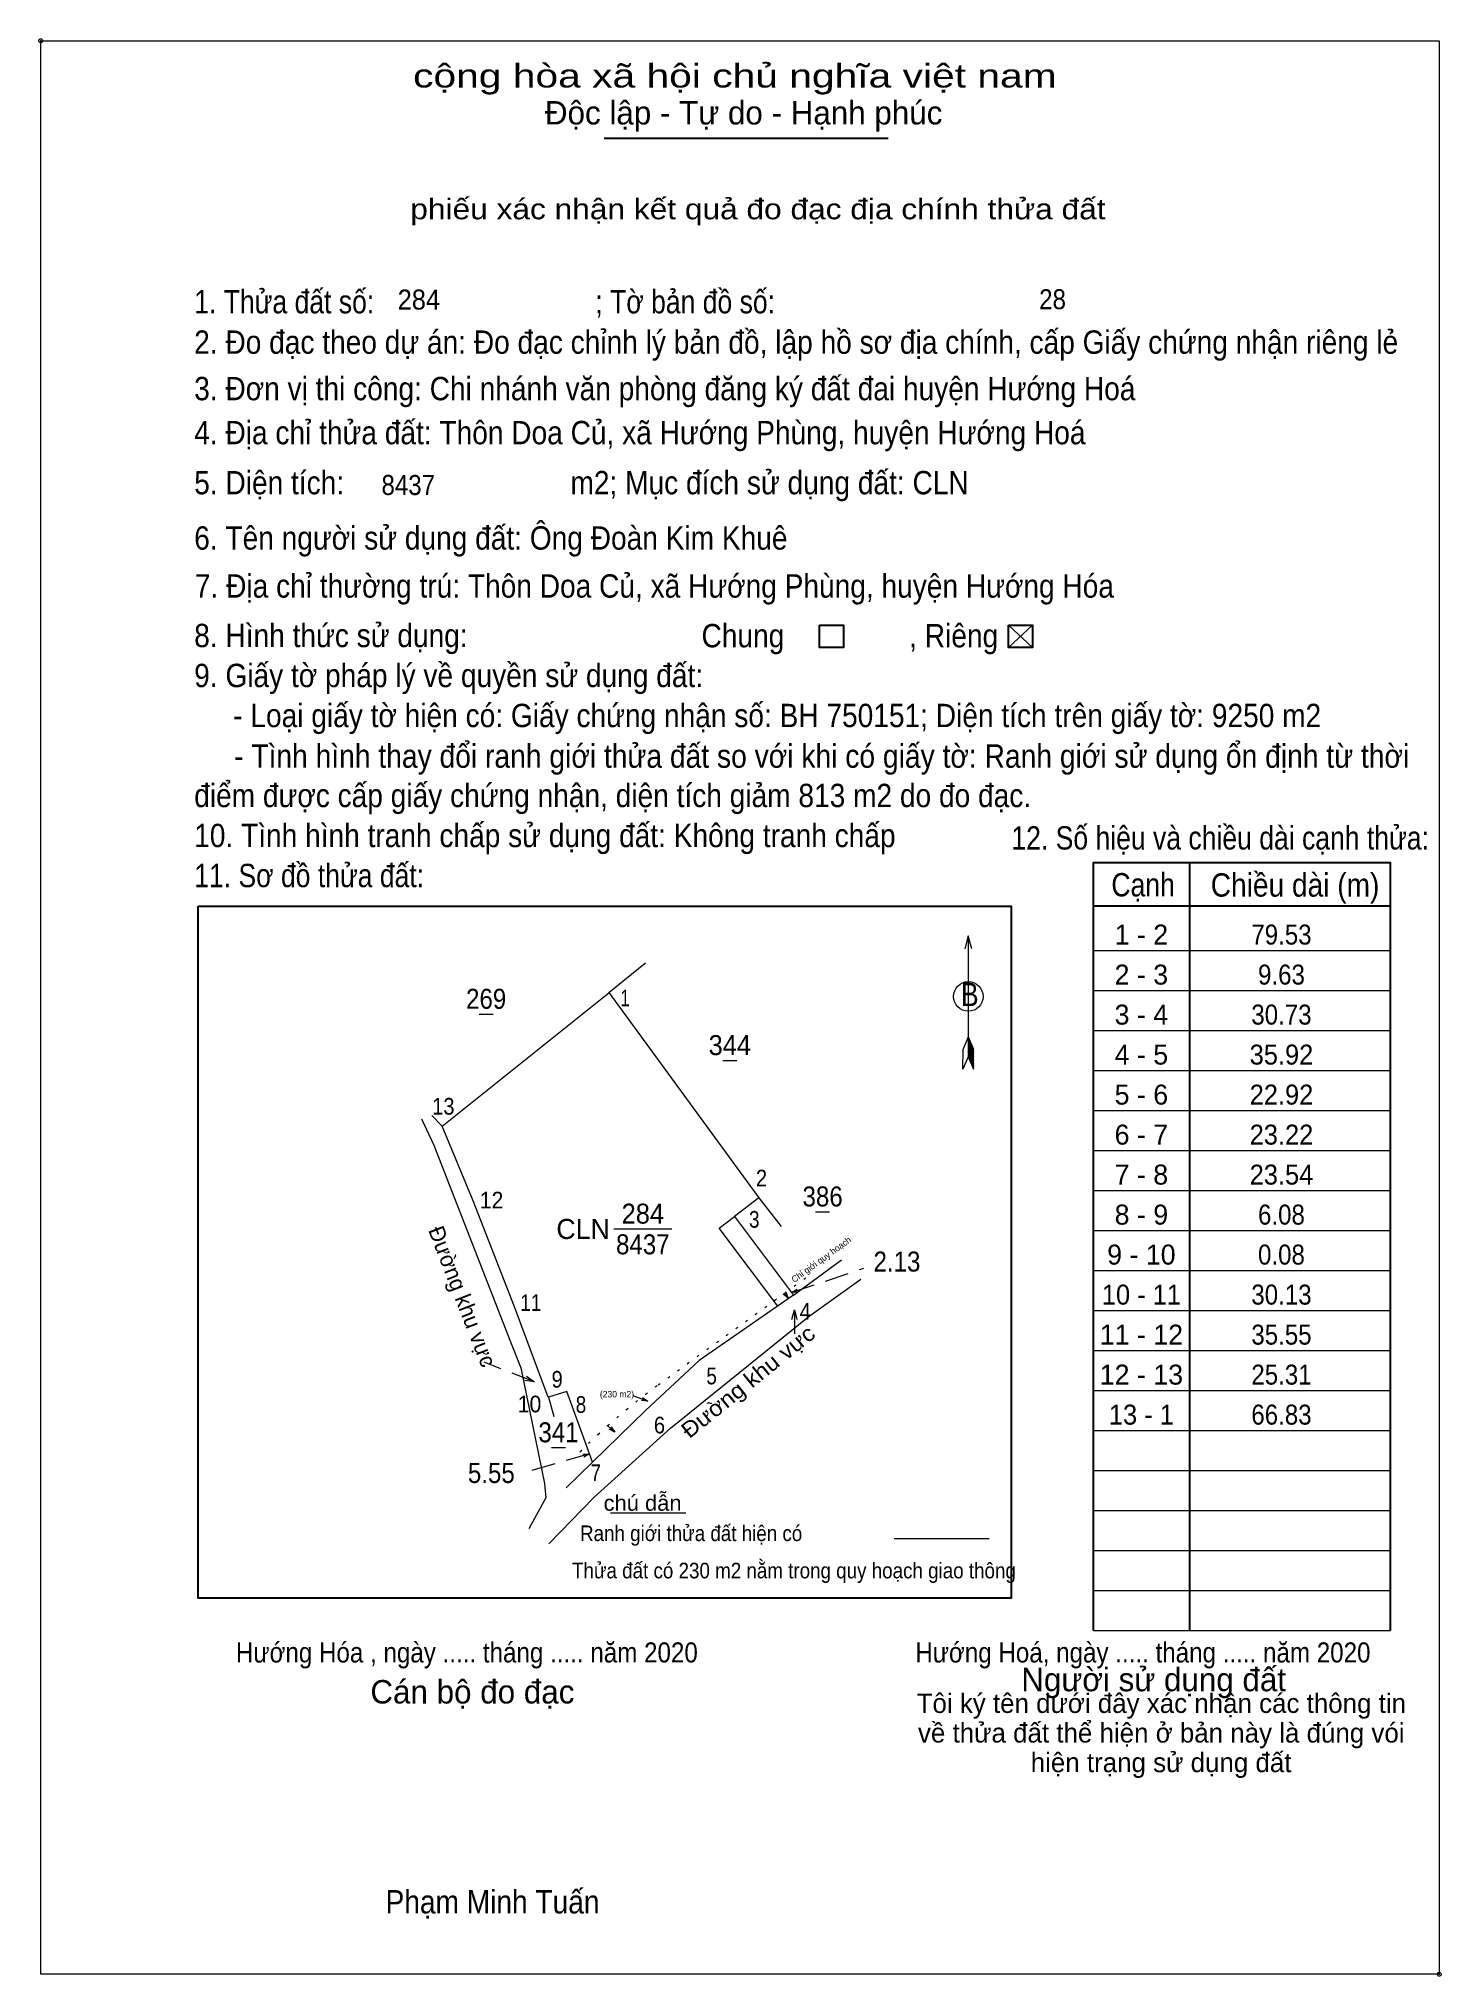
# Model space of a CAD drawing. Header units: metres. Extents: x 534210 to 534649, y 1850909 to 1851515.
import ezdxf
from ezdxf.enums import TextEntityAlignment as Align

# ---------------------------------------------------------------- set-up
doc = ezdxf.new("R2010")
doc.units = ezdxf.units.M
doc.header["$LTSCALE"] = 2.5
doc.header["$PDMODE"] = 32
doc.header["$PDSIZE"] = 1.25
doc.linetypes.add('DOTTED', pattern=[1.5, 0.3, -1.2])
doc.linetypes.add('MEDIUM_DASHED', pattern=[4.5, 3, -1.5])
for name, color, linetype, lineweight in [('1', 7, 'Continuous', 13), ('10', 7, 'Continuous', 13), ('17', 7, 'Continuous', 13), ('2', 7, 'Continuous', 13), ('27', 7, 'Continuous', 13), ('29', 7, 'DOTTED', 13), ('50', 7, 'Continuous', 25), ('54', 7, 'MEDIUM_DASHED', 13), ('6', 7, 'Continuous', 13), ('9', 7, 'Continuous', 13)]:
    doc.layers.add(name, color=color, linetype=linetype, lineweight=lineweight)
for name, color, linetype in [('13', 7, 'Continuous'), ('36', 7, 'Continuous'), ('48', 7, 'Continuous'), ('52', 7, 'Continuous')]:
    doc.layers.add(name, color=color, linetype=linetype)

msp = doc.modelspace()

# ---------------------------------------------------------------- linework, layer by layer
at = {"layer": '1'}
for p, q in [((534513.68, 1851331.54), (534521.19, 1851324.54)), ((534513.68, 1851324.54), (534521.19, 1851331.54)), ((534501.12, 1851234.26), (534501.12, 1851196.39)), ((534540.23, 1851229.7), (534633.06, 1851229.7)), ((534540.23, 1851217.18), (534633.06, 1851217.18)), ((534501.12, 1851202.65), (534499.53, 1851198.79)), ((534501.12, 1851202.65), (534502.72, 1851198.79)), ((534501.12, 1851202.11), (534502.72, 1851198.23)), ((534540.23, 1851204.67), (534633.06, 1851204.67)), ((534501.12, 1851201.57), (534502.72, 1851197.69)), ((534501.12, 1851201.03), (534502.75, 1851197.12)), ((534501.12, 1851200.46), (534502.75, 1851196.56)), ((534501.12, 1851199.92), (534502.75, 1851196)), ((534501.12, 1851199.38), (534502.75, 1851195.43)), ((534501.12, 1851198.83), (534502.77, 1851194.87)), ((534501.12, 1851198.29), (534502.77, 1851194.31)), ((534501.12, 1851197.75), (534502.77, 1851193.74)), ((534501.12, 1851197.21), (534502.79, 1851193.2)), ((534501.12, 1851196.39), (534502.79, 1851192.53)), ((534502.79, 1851192.53), (534502.72, 1851198.79)), ((534540.23, 1851192.15), (534633.06, 1851192.15)), ((534540.23, 1851179.63), (534633.06, 1851179.63)), ((534540.23, 1851167.12), (534633.06, 1851167.12)), ((534540.23, 1851154.6), (534633.06, 1851154.6)), ((534540.23, 1851142.08), (534633.06, 1851142.08)), ((534540.23, 1851129.57), (534633.06, 1851129.57)), ((534540.23, 1851117.05), (534633.06, 1851117.05)), ((534540.23, 1851104.54), (534633.06, 1851104.54)), ((534540.23, 1851092.02), (534633.06, 1851092.02)), ((534540.23, 1851079.5), (534633.06, 1851079.5)), ((534540.23, 1851066.99), (534633.06, 1851066.99)), ((534540.23, 1851054.47), (534633.06, 1851054.47)), ((534540.23, 1851041.95), (534633.06, 1851041.95)), ((534540.23, 1851029.44), (534633.06, 1851029.44)), ((534540.23, 1851016.92), (534633.06, 1851016.92))]:
    msp.add_line(p, q, dxfattribs=at)
at = {"layer": '1', "lineweight": 25}
for p, q in [((534570.27, 1851257.25), (534570.27, 1851016.92)), ((534540.23, 1851243.66), (534633.06, 1851243.66))]:
    msp.add_line(p, q, dxfattribs=at)
msp.add_lwpolyline([(534540.23, 1851016.92), (534540.23, 1851257.25), (534633.06, 1851257.25), (534633.06, 1851016.92)], dxfattribs=at)
msp.add_lwpolyline([(534260.27, 1851243.62), (534514.5, 1851243.62), (534514.5, 1851027.03), (534260.27, 1851027.03)], close=True, dxfattribs=at)
at = {"layer": '1'}
for points in [[(534502.2, 1851230.23), (534501.12, 1851234.26), (534500.03, 1851230.23)], [(534501.12, 1851196.39), (534499.45, 1851192.53), (534499.53, 1851198.79)]]:
    msp.add_lwpolyline(points, dxfattribs=at)
msp.add_circle((534501.121, 1851215.328), 4.62, dxfattribs=at)
for p in [(534211.02, 1851514.35), (534648.41, 1850909.39)]:
    msp.add_point(p, dxfattribs=at)
at = {"layer": '10'}
for p, q in [((534423.17, 1851142.83), (534427.97, 1851146.43)), ((534441.5, 1851118.46), (534423.17, 1851142.83)), ((534427.97, 1851146.43), (534445.16, 1851123.58)), ((534445.16, 1851123.58), (534446.44, 1851121.88)), ((534381.66, 1851074.79), (534375.57, 1851091.72))]:
    msp.add_line(p, q, dxfattribs=at)
at = {"layer": '10', "linetype": 'MEDIUM_DASHED'}
for p, q in [((534446.71, 1851117.28), (534446.71, 1851108.37)), ((534365.44, 1851094.79), (534349.75, 1851100.87))]:
    msp.add_line(p, q, dxfattribs=at)
at = {"layer": '10'}
for points in [[(534375.57, 1851091.72), (534369.77, 1851089.92), (534369.74, 1851090), (534359.19, 1851118.22), (534346.25, 1851151.33), (534336.55, 1851174.71), (534388.69, 1851216.51)], [(534388.69, 1851216.52), (534435.61, 1851152.3), (534427.97, 1851146.43)], [(534330.15, 1851176.99), (534333.98, 1851168.77), (534357.95, 1851107.23), (534361.17, 1851099.15), (534368.61, 1851062.98), (534368.98, 1851058.48), (534363.68, 1851048.73)], [(534369.96, 1851044.09), (534383.97, 1851058.58), (534408.01, 1851080.26), (534451.34, 1851115.25), (534467.49, 1851126.85)], [(534446.44, 1851121.88), (534416.9, 1851101.44), (534400.19, 1851085.75), (534383.54, 1851069.57), (534381.66, 1851074.79)]]:
    msp.add_lwpolyline(points, dxfattribs=at)
at = {"layer": '10', "linetype": 'MEDIUM_DASHED'}
for points in [[(534445.96, 1851114.28), (534446.71, 1851117.28), (534447.46, 1851114.28)], [(534362.91, 1851096.57), (534365.44, 1851094.79), (534362.37, 1851095.18)]]:
    msp.add_lwpolyline(points, dxfattribs=at)
at = {"layer": '17'}
msp.add_line((534389.2, 1851053.72), (534412.76, 1851053.72), dxfattribs=at)
at = {"layer": '2', "lineweight": 25}
msp.add_line((534387.23, 1851483.86), (534476.08, 1851483.86), dxfattribs=at)
at = {"layer": '2'}
msp.add_lwpolyline([(534211.01, 1851514.35), (534648.4, 1851514.35), (534648.4, 1850909.39), (534211.01, 1850909.39)], close=True, dxfattribs=at)
at = {"layer": '27'}
for p, q in [((534388.69, 1851216.52), (534400.18, 1851225.88)), ((534336.55, 1851174.71), (534333.3, 1851178.05)), ((534435.61, 1851152.3), (534442.59, 1851143.33)), ((534446.44, 1851121.88), (534461.43, 1851132.9)), ((534369.77, 1851089.92), (534371.49, 1851083.93)), ((534383.54, 1851069.57), (534375.37, 1851061.63))]:
    msp.add_line(p, q, dxfattribs=at)
at = {"layer": '29'}
msp.add_lwpolyline([(534379.66, 1851072.85), (534385.3, 1851078.31), (534388.31, 1851081.04), (534394.17, 1851086.08), (534400.21, 1851090.91), (534404.13, 1851093.8), (534452.02, 1851128.56)], dxfattribs=at)
at = {"layer": '50'}
for points in [[(534454.58, 1851331.54), (534462.09, 1851331.54), (534462.09, 1851324.54), (534454.58, 1851324.54)], [(534513.68, 1851331.54), (534521.19, 1851331.54), (534521.19, 1851324.54), (534513.68, 1851324.54)]]:
    msp.add_lwpolyline(points, close=True, dxfattribs=at)
at = {"layer": '54'}
for p, q in [((534445.82, 1851122.66), (534468.41, 1851130.28)), ((534444.83, 1851120.91), (534443.64, 1851122.52)), ((534400.94, 1851088.73), (534396.49, 1851090.23)), ((534390.58, 1851078.98), (534388.31, 1851081.04)), ((534382.6, 1851072.18), (534361.98, 1851066.29))]:
    msp.add_line(p, q, dxfattribs=at)
for points in [[(534447.87, 1851122.83), (534445.82, 1851122.66), (534447.55, 1851123.77)], [(534444.05, 1851122.82), (534444.83, 1851120.91), (534443.24, 1851122.22)], [(534399.2, 1851089.84), (534400.94, 1851088.73), (534398.88, 1851088.9)], [(534389.43, 1851080.69), (534390.58, 1851078.98), (534388.76, 1851079.95)], [(534380.54, 1851072.11), (534382.6, 1851072.18), (534380.82, 1851071.15)]]:
    msp.add_lwpolyline(points, dxfattribs=at)
at = {"layer": '6'}
msp.add_line((534477.95, 1851045.71), (534507.69, 1851045.71), dxfattribs=at)
at = {"layer": '9'}
for p, q in [((534348.15, 1851209.8), (534352.47, 1851209.8)), ((534424.39, 1851195.3), (534428.68, 1851195.3)), ((534453.38, 1851147.95), (534457.7, 1851147.95)), ((534390.26, 1851142.58), (534408.39, 1851142.58)), ((534370.79, 1851074.16), (534375.11, 1851074.16))]:
    msp.add_line(p, q, dxfattribs=at)

# ---------------------------------------------------------------- texts
at = {"layer": '1'}
for s, width, p in [('1. Thửa đất số:                              ; Tờ bản đồ số:', 0.85, (534259.01, 1851429.05)), ('2. Đo đạc theo dự án: Đo đạc chỉnh lý bản đồ, lập hồ sơ địa chính, cấp Giấy chứng nhận riêng lẻ ', 0.9, (534259.01, 1851416.41)), ('3. Đơn vị thi công: Chi nhánh văn phòng đăng ký đất đai huyện Hướng Hoá', 0.9, (534259.01, 1851401.87)), ('4. Địa chỉ thửa đất: Thôn Doa Củ, xã Hướng Phùng, huyện Hướng Hoá', 0.9, (534259.01, 1851388.09)), ('5. Diện tích:                             m2; Mục đích sử dụng đất: CLN', 0.9, (534259.01, 1851372.44)), ('6. Tên người sử dụng đất: Ông Đoàn Kim Khuê', 0.9, (534259.01, 1851355.13)), ('7. Địa chỉ thường trú: Thôn Doa Củ, xã Hướng Phùng, huyện Hướng Hóa', 0.9, (534259.22, 1851340.11)), ('Chung                , Riêng', 0.9, (534417.68, 1851324.56)), ('9. Giấy tờ pháp lý về quyền sử dụng đất:', 0.9, (534259.01, 1851312.11)), ('     - Loại giấy tờ hiện có: Giấy chứng nhận số: BH 750151; Diện tích trên giấy tờ: 9250 m2', 0.9, (534259.01, 1851299.59)), ('điểm được cấp giấy chứng nhận, diện tích giảm 813 m2 do đo đạc.', 0.9, (534259.01, 1851274.56)), ('10. Tình hình tranh chấp sử dụng đất: Không tranh chấp', 0.9, (534259.01, 1851262.04)), ('12. Số hiệu và chiều dài cạnh thửa:', 0.85, (534514.6, 1851261.3)), ('11. Sơ đồ thửa đất:', 0.85, (534259.01, 1851249.52)), ('Cạnh', 0.85, (534545.87, 1851246.63)), ('Chiều dài (m)', 0.9, (534576.95, 1851246.56)), ('B', 0.85, (534498.81, 1851212.29)), ('Phạm Minh Tuấn', 0.9, (534318.86, 1850928.41))]:
    msp.add_text(s, height=7.301, dxfattribs=dict(at, width=width)).set_placement(p)
at = {"layer": '10'}
msp.add_text('Đường khu vực', height=4.977, rotation=291.281, dxfattribs=at).set_placement((534340.565, 1851120.568), align=Align.CENTER)
at = {"layer": '10', "width": 1.1}
msp.add_text('Đường khu vực', height=4.977, rotation=38.922, dxfattribs=at).set_placement((534433.792, 1851092.889), align=Align.CENTER)
at = {"layer": '13'}
for s, width, p in [('284', 0.95, (534399.325, 1851144.25)), ('8437', 0.9, (534399.325, 1851134.65))]:
    msp.add_text(s, height=6.258, dxfattribs=dict(at, width=width)).set_placement(p, align=Align.CENTER)
msp.add_text('CLN', height=6.258, dxfattribs=at).set_placement((534389.02, 1851139.45), align=Align.RIGHT)
at = {"layer": '2'}
for s, height, width, p in [('cộng hòa xã hội chủ nghĩa việt nam', 7.334, 1.3, (534327.46, 1851499.72)), ('     - Tình hình thay đổi ranh giới thửa đất so với khi có giấy tờ: Ranh giới sử dụng ổn định từ thời', 7.334, 0.9, (534259.21, 1851286.88)), ('Hướng Hóa , ngày ..... tháng ..... năm 2020', 6.28, 0.9, (534272.06, 1851006.94)), ('Hướng Hoá, ngày ..... tháng ..... năm 2020', 6.28, 0.9, (534484.55, 1851006.94))]:
    msp.add_text(s, height=height, dxfattribs=dict(at, width=width)).set_placement(p)
for s, p in [('Độc lập - Tự do - Hạnh phúc', (534368.7, 1851488.15)), ('Cán bộ đo đạc', (534314.12, 1850994.1)), ('Người sử dụng đất', (534517.69, 1850997.94))]:
    msp.add_text(s, height=7.334, dxfattribs=at).set_placement(p)
at = {"layer": '2', "width": 1.15}
msp.add_text('phiếu xác nhận kết quả đo đạc địa chính thửa đất', height=6.438, dxfattribs=at).set_placement((534435.325, 1851458.49), align=Align.CENTER)
at = {"layer": '2'}
for s, p in [('Tôi ký tên dưới đây xác nhận các thông tin', (534561.49, 1850991.15)), ('về thửa đất thể hiện ở bản này là đúng vói', (534561.47, 1850981.89)), ('hiện trạng sử dụng đất', (534561.415, 1850972.62))]:
    msp.add_text(s, height=6.059, dxfattribs=at).set_placement(p, align=Align.CENTER)
at = {"layer": '36'}
for s, width, p in [('269', 0.9, (534350.32, 1851211.47)), ('344', 0.95, (534426.535, 1851196.97)), ('386', 0.9, (534455.55, 1851149.62)), ('341', 0.9, (534372.95, 1851075.83))]:
    msp.add_text(s, height=6.258, dxfattribs=dict(at, width=width)).set_placement(p, align=Align.CENTER)
at = {"layer": '48', "width": 0.9}
msp.add_text('8. Hình thức sử dụng:', height=7.301, dxfattribs=at).set_placement((534259.01, 1851324.62))
at = {"layer": '52'}
for s, p in [('1 - 2', (534555.255, 1851231.56)), ('2 - 3', (534555.255, 1851219.04)), ('3 - 4', (534555.255, 1851206.52)), ('4 - 5', (534555.255, 1851194.01)), ('5 - 6', (534555.255, 1851181.49)), ('6 - 7', (534555.255, 1851168.97)), ('7 - 8', (534555.26, 1851156.46)), ('8 - 9', (534555.26, 1851143.94)), ('9 - 10', (534555.255, 1851131.43)), ('11 - 12', (534555.265, 1851106.39)), ('12 - 13', (534555.26, 1851093.88))]:
    msp.add_text(s, height=6.258, dxfattribs=at).set_placement(p, align=Align.CENTER)
for s, width, p in [('79.53', 0.9, (534599.06, 1851231.56)), ('9.63', 0.9, (534599.07, 1851219.04)), ('30.73', 0.9, (534599.06, 1851206.52)), ('35.92', 0.95, (534599.07, 1851194.01)), ('22.92', 0.95, (534599.07, 1851181.49)), ('23.22', 0.95, (534599.07, 1851168.97)), ('23.54', 0.95, (534599.07, 1851156.46)), ('6.08', 0.9, (534599.06, 1851143.94)), ('2.13', 0.9, (534478.81, 1851129.25)), ('0.08', 0.9, (534599.06, 1851131.43)), ('10 - 11', 0.95, (534555.26, 1851118.91)), ('30.13', 0.9, (534599.06, 1851118.91)), ('35.55', 0.9, (534599.065, 1851106.39)), ('25.31', 0.9, (534599.07, 1851093.88)), ('13 - 1', 0.95, (534555.255, 1851081.36)), ('66.83', 0.9, (534599.06, 1851081.36)), ('5.55', 0.9, (534351.945, 1851063.1))]:
    msp.add_text(s, height=6.258, dxfattribs=dict(at, width=width)).set_placement(p, align=Align.CENTER)
at = {"layer": '54'}
msp.add_text('Chỉ giới quy hoạch', height=2, rotation=35.971, dxfattribs=at).set_placement((534455.703, 1851132.187), align=Align.CENTER)
msp.add_text('(230 m2)', height=2, dxfattribs=at).set_placement((534391.24, 1851089.89), align=Align.CENTER)
at = {"layer": '6'}
for s, height, width, p in [('284', 6.258, 0.95, (534322.64, 1851430.24)), ('28', 6.258, 0.9, (534523.28, 1851430.35)), ('8437', 6.258, 0.9, (534317.58, 1851372.23)), ('chú dẫn', 4.881, 1.05, (534387.05, 1851054.41)), ('Ranh giới thửa đất hiện có ', 4.881, 0.9, (534379.68, 1851044.92)), ('Thửa đất có 230 m2 nằm trong quy hoạch giao thông', 4.881, 0.9, (534377.18, 1851033.26))]:
    msp.add_text(s, height=height, dxfattribs=dict(at, width=width)).set_placement(p)
at = {"layer": '9'}
for s, width, p in [('1', 0.75, (534393.78, 1851212.25)), ('13', 0.9, (534336.935, 1851178.35)), ('2', 0.9, (534436.44, 1851155.89)), ('12', 0.95, (534352.015, 1851149)), ('3', 0.85, (534434.175, 1851142.98)), ('11', 0.85, (534364.285, 1851116.92)), ('4', 0.9, (534450.085, 1851114.17)), ('5', 0.85, (534420.835, 1851093.96)), ('9', 0.9, (534372.53, 1851092.93)), ('10', 0.95, (534363.885, 1851085.2)), ('8', 0.85, (534379.975, 1851085.05)), ('6', 0.9, (534404.52, 1851078.62)), ('7', 0.85, (534384.615, 1851063.67))]:
    msp.add_text(s, height=5.215, dxfattribs=dict(at, width=width)).set_placement(p, align=Align.CENTER)

doc.saveas('drawing.dxf')
